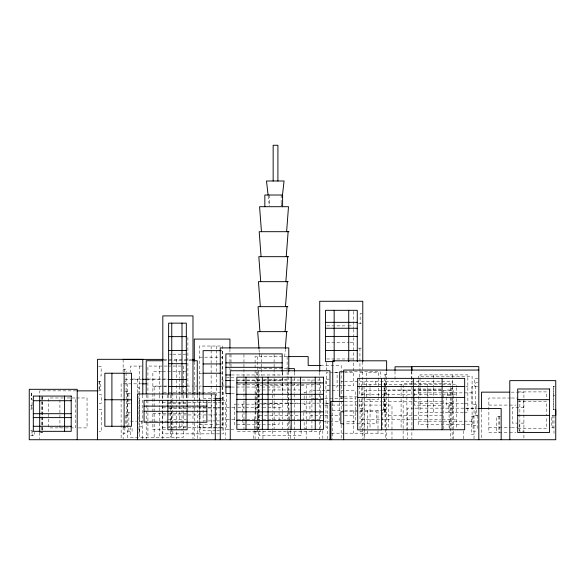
<?xml version="1.0" encoding="UTF-8"?>
<svg xmlns="http://www.w3.org/2000/svg" width="585" height="585" viewBox="0 0 585 585"><rect width="100%" height="100%" fill="white"/><g stroke="black" fill="none" stroke-linecap="round" stroke-linejoin="round"><path stroke-width="0.44" stroke-dasharray="2.92 2.19" d="M253.649 438.567L254.775 420.513M254.833 419.613L255.345 411.489M255.396 410.59L257.32 376.323M284.734 356.631L285.275 349.494M281.246 205.81L281.546 203.156M361.896 313.531L360.141 313.531L360.141 323.79M358.503 323.79L361.896 323.79M326.686 325.882L347.293 325.882M348.192 325.882L353.567 325.882M326.686 342.422L349.084 342.422M349.984 342.422L353.567 342.422M358.43 348.141L362.071 348.141M169.46 354.181L172.1 354.181M172.977 354.181L187.902 354.181M287.476 356.587L255.104 356.587L255.104 438.823M199.5 357.172L219.236 357.172M220.114 357.172L222.768 357.172M326.686 358.971L349.084 358.971M349.984 358.971L353.567 358.971M163.932 359.387L191.661 359.387M163.529 360.74L191.8 360.74M320.653 365.435L341.179 365.435L341.179 411.394M141.826 366.064L130.499 366.064L130.499 372.133M167.12 366.064L147.925 366.064L147.925 394.29M167.997 366.064L183.405 366.064L183.405 379.065M98.434 366.283L101.146 366.283L101.146 375.958L98.434 375.958M287.25 368.645L258.585 368.645L258.585 381.405M123.135 369.142L126.104 369.142L126.104 371.841M161.738 371.746L152.868 371.746L152.868 429.726L167.076 429.726M162.623 371.746L186.535 371.746M344.192 371.789L380.279 371.789L380.279 377.164M338.335 372.331L326.686 372.331L326.686 385.691L338.335 385.691M344.609 372.331L353.567 372.331M334.481 372.491L337.099 372.491L337.099 387.014L334.481 387.014M362.78 372.491L359.263 372.491L359.263 377.011M199.5 373.23L202.183 373.23M386.634 374.502L384.506 374.502L384.506 377.025M231.346 374.963L282.189 374.963M226.541 377.457L229.225 377.457M231.009 377.457L235.324 377.457M477.923 378.32L474.384 378.32L474.384 386.466M132.239 379.065L140.956 379.065M147.925 379.065L167.12 379.065M329.172 379.153L325.874 379.153L325.874 390.041L329.216 390.041M124.927 379.314L141.124 379.314M146.586 379.314L167.522 379.314M221.642 379.921L223.024 379.921L223.024 385.581L221.642 385.581M257.32 379.899L262.738 379.899M263.638 379.899L287.118 379.899L289.034 410.59M237.378 380.038L246.036 380.038M246.892 380.038L262.453 380.038M263.33 380.038L267.733 380.038M269.524 380.038L290.123 380.038M291.915 380.038L299.586 380.038M302.174 380.038L320.755 380.038L320.755 383.394M231.346 380.462L266.76 380.462M267.667 380.462L282.189 380.462M341.179 381.237L343.907 381.237M344.697 381.237L452.147 381.237L452.147 438.823M98.353 381.42L100.81 381.42L100.81 390.253L98.353 390.253M124.583 381.712L126.104 381.712M477.726 382.78L475.766 382.78L475.766 415.379M412.198 383.636L403.131 383.636L403.131 438.823M413.105 383.636L450.274 383.636L450.274 438.823M386.634 383.738L384.104 383.738L384.104 393.332M141.731 383.84L121.117 383.84L121.117 398.261M237.378 384.228L246.036 384.228M246.892 384.228L262.453 384.228M263.33 384.228L267.733 384.228M269.524 384.228L290.123 384.228M291.915 384.228L299.586 384.228M301.29 384.228L320.755 384.228L320.755 395.05M412.374 384.228L361.237 384.228L361.237 386.751M414.107 384.228L440.593 384.228M442.326 384.228L456.534 384.228L456.534 386.751M255.104 385.471L306.182 385.471L306.182 438.823M339.227 385.691L341.918 385.691M342.81 385.691L353.567 385.691L353.567 338.071M163.252 386.071L154.155 386.071L154.155 392.433M164.166 386.071L167.807 386.071M186.922 386.071L193.291 386.071M194.198 386.071L201.481 386.071M221.503 386.071L226.059 386.071M226.965 386.071L230.607 386.071M553.286 386.239L554.975 386.239M152.868 386.495L162.623 386.495M163.515 386.495L167.076 386.495M466.084 386.495L467.854 386.495M477.923 386.466L471.949 386.466L471.949 404.71L477.938 404.71M231.346 387.036L282.189 387.036M137.482 387.46L138.974 387.46L138.974 433.39M452.147 388.498L451.13 388.498L451.13 428.629M441.346 389.076L414.736 389.076L414.736 405.522L441.346 405.522M301.121 389.961L259.411 389.961L259.411 428.849M450.274 389.998L447.466 389.998L447.466 395.731M381.617 390.224L364.309 390.224L364.309 438.83M382.531 390.224L442.662 390.224M443.569 390.224L453.594 390.224L453.594 438.83M315.958 390.736L309.948 390.736L309.948 394.904M316.814 390.736L338.284 390.736M340.989 390.736L355.336 390.736L355.336 421.8L344.572 421.8M76.16 390.86L39.751 390.86L39.751 394.48M124.583 391.387L127.559 391.387L127.559 415.379L124.773 415.379M518.017 391.899L546.617 391.899L546.617 399.884M511.283 392.147L523.911 392.147L523.911 398.429M163.442 392.286L171.983 392.286M172.838 392.286L201.569 392.286M202.483 392.286L223.404 392.286L223.404 433.858L162.586 433.858L162.623 394.678M306.182 392.25L304.156 392.25L304.156 394.919M255.104 392.945L256.018 392.945L256.018 412.396M418.392 392.864L472.088 392.864M386.634 393.332L383.665 393.332L383.665 397.815M127.296 393.508L130.981 393.508M231.346 393.603L235.887 393.603M361.237 394.319L412.374 394.319M414.107 394.319L440.593 394.319M442.326 394.319L456.534 394.319M99.084 394.685L101.417 394.685L101.417 403.219L99.084 403.219M450.274 395.731L446.728 395.731L446.728 405.083L450.274 405.083M553.286 395.826L554.975 395.826M344.192 396.879L356.821 396.879M63.429 397.975L48.716 397.975L48.716 427.898L75.714 427.898L75.714 397.975L64.306 397.975M76.591 397.975L87.048 397.975L87.048 427.898L76.591 427.898M510.559 398.019L488.855 398.019L488.855 432.6L508.753 432.6M511.466 398.019L517.798 398.019M314.24 398.231L309.948 398.231L309.948 395.738M315.096 398.231L322.825 398.231M324.638 398.231L343.68 398.231M344.572 398.231L355.336 398.231M203.112 398.663L213.993 398.663M207.448 400.352L214.688 400.352M221.92 400.352L225.539 400.352L225.539 438.83M207.551 400.425L215.675 400.425M344.514 401.398L381.639 401.398M382.546 401.398L385.266 401.398L385.266 438.816M388.542 401.646L443.181 401.646M518.017 401.661L546.617 401.661L546.617 415.379M452.147 402.283L449.104 402.283L449.104 429.463M162.586 402.517L207.039 402.517M207.953 402.517L223.404 402.517M262.957 403.153L268.427 403.153M269.341 403.153L301.29 403.153M302.204 403.153L315.893 403.153M316.807 403.153L324.105 403.153M325.019 403.153L327.754 403.153L327.754 438.838M167.705 403.211L186.147 403.211M259.411 403.24L291.644 403.24M292.507 403.24L301.121 403.24M329.216 403.262L325.977 403.262L325.977 427.372L329.194 427.372M420.037 403.431L463.422 403.431M464.307 403.431L467.854 403.431M127.296 403.46L131.486 403.46M236.771 404.169L234.227 404.169L234.227 424.359L279.074 424.359L279.074 404.169L237.62 404.169M306.182 404.71L304.156 404.71L304.156 401.149M324.646 405.083L331.015 405.083M331.922 405.083L343.753 405.083M344.66 405.083L358.312 405.083M359.219 405.083L381.968 405.083M382.882 405.083L391.979 405.083L391.979 438.816M488.855 405.083L508.753 405.083M509.659 405.083L515.992 405.083M30.654 405.566L32.051 405.566M226.541 407.431L237.049 407.431M237.912 407.431L243.952 407.431M245.773 407.431L261.268 407.431M262.979 407.431L282.299 407.431M523.911 407.548L512.292 407.548L512.292 423.13L517.74 423.13M162.586 407.833L207.039 407.833M207.953 407.833L223.404 407.833M203.112 407.935L215.806 407.935M216.713 407.935L222.154 407.935M414.026 408.154L407.665 408.154L407.665 438.823M414.933 408.154L474.04 408.154L474.04 438.823M168.626 408.469L186.322 408.469M465.601 408.491L477.455 408.491M362.78 408.652L359.263 408.652L359.263 396.901M30.654 409.098L32.051 409.098L32.051 399.328L31.239 399.328L31.239 391.921L31.341 399.328M99.084 409.281L101.417 409.281L101.417 431.693L99.084 431.693M385.266 409.763L382.634 409.763L382.634 428.608M555.582 409.792L553.388 409.792L553.388 386.239M303.41 410.187L306.182 410.187M332.339 410.429L343.848 410.429M344.74 410.429L385.318 410.429M344.455 411.738L376.667 411.738L376.667 423.825L344.455 423.825M386.634 412.154L383.665 412.154L383.665 398.707M127.296 412.571L131.486 412.571M450.274 412.52L448.856 412.52L448.856 405.083M463.422 412.608L420.037 412.608L420.037 398.977M464.307 412.608L467.854 412.608L467.854 374.89L420.037 374.89L420.037 386.495M152.868 413.778L186.535 413.778M162.586 414.941L223.404 414.941M259.411 415.379L301.121 415.379M309.948 415.379L322.825 415.379M324.638 415.379L339.19 415.379M344.572 415.379L355.336 415.379M388.542 415.379L443.181 415.379M477.938 415.379L473.068 415.379L473.068 431.101L477.163 431.101M554.807 415.379L551.801 415.379L551.801 427.832L553.995 427.832M474.04 416.461L471.576 416.461L471.576 434.765L474.04 434.765M500.497 416.432L496.702 416.432L496.702 432.608M168.582 419.394L186.147 419.394M226.541 419.394L237.049 419.394M237.378 419.394L246.687 419.394M246.892 419.394L262.453 419.394M262.979 419.394L290.123 419.394M291.915 419.394L299.586 419.394M301.29 419.394L320.755 419.394L320.755 395.95M361.237 419.394L412.374 419.394M414.107 419.394L440.593 419.394M442.326 419.394L456.534 419.394M215.806 420.907L203.112 420.907L203.112 395.182M216.713 420.907L222.154 420.907M130.499 421.156L136.597 421.156M139.215 421.156L183.405 421.156M418.392 421.156L472.088 421.156M322.825 421.8L329.187 421.8M330.101 421.8L339.19 421.8L339.19 398.231M523.911 423.13L519.553 423.13L519.553 431.13L523.911 431.13M199.5 424.359L213.861 424.359M216.589 424.359L222.768 424.359M473.068 425.295L477.163 425.295M168.626 426.282L186.322 426.282M123.135 427.372L126.411 427.372M162.586 427.372L223.404 427.372M488.855 427.372L510.559 427.372M511.466 427.372L517.798 427.372M215.675 427.92L199.5 427.92L199.5 421.705M219.236 427.92L216.589 427.92L216.589 401.31M220.114 427.92L222.768 427.92L222.768 346.027L199.5 346.027L199.5 404.857M306.182 428.359L304.156 428.359L304.156 422.056M518.017 428.71L546.617 428.71L546.617 417.156M229.225 429.763L226.541 429.763L226.541 394.714M231.009 429.763L235.324 429.763M215.806 430.282L203.112 430.282L203.112 421.756M216.713 430.282L222.154 430.282L222.154 350.649M30.72 430.655L32.19 430.655L32.19 435.788M362.78 431.452L360.046 431.452L360.046 408.652M237.378 431.569L320.755 431.569L320.755 428.966M127.296 431.635L132.093 431.635L132.093 427.094M255.104 431.847L257.363 431.847M39.751 432.651L42.559 432.651L42.559 396.184M509.659 432.6L515.992 432.6M331.454 433.185L343.848 433.185M344.74 433.185L385.318 433.185M123.135 433.785L124.854 433.785L124.854 427.372M30.72 435.788L34.347 435.788L34.347 432.366M138.338 437.317L130.499 437.317L130.499 427.445M268.208 196.063L269.319 205.81M259.038 349.494L259.243 352.17M259.309 353.062L259.579 356.631M289.092 411.489L289.597 419.613M289.655 420.513L290.782 438.567M553.995 415.379L553.995 433.346M553.417 386.239L553.417 409.792M552.847 415.379L552.847 427.832M523.911 399.328L523.911 438.83M523.297 400.747L523.297 407.548M519.853 399.05L519.853 431.13M499.173 416.432L499.173 432.608M498.903 416.432L498.903 432.608M481.528 409.2L481.528 438.83M477.184 415.379L477.184 429.478M476.205 404.71L476.205 415.379M463.781 430.801L463.781 438.838M456.534 387.592L456.534 397.902M456.534 398.794L456.534 428.907M452.797 374.89L452.797 386.495M452.797 387.387L452.797 398.085M452.797 398.977L452.797 412.608M449.88 421.156L449.88 429.463M443.181 428.849L443.181 389.983L388.542 389.983L388.542 428.849M433.405 374.89L433.405 386.495M433.405 387.387L433.405 398.085M433.405 398.977L433.405 412.608M427.884 389.983L427.884 430.64M427.569 384.228L427.569 386.751M427.569 387.592L427.569 397.902M427.569 398.794L427.569 428.907M420.037 387.387L420.037 398.085M418.392 378.824L418.392 376.192L472.088 376.192L472.088 424.688L418.392 424.688L418.392 387.599M418.392 379.702L418.392 386.722M411.869 371.19L411.869 438.816M411.738 371.299L411.738 381.237M406.897 389.983L406.897 396.264M406.897 397.164L406.897 430.64M401.091 384.228L401.091 386.751M401.091 387.592L401.091 397.902M401.091 398.794L401.091 428.907M395.021 371.299L395.021 381.237M386.634 371.694L386.634 396.184M386.634 396.915L386.634 438.823M385.354 374.502L385.354 393.332M385.01 384.228L385.01 386.751M385.01 387.592L385.01 397.902M385.01 398.794L385.01 428.907M384.915 393.332L384.915 412.154M384.542 377.866L384.542 397.815M384.542 398.707L384.542 412.154M377.99 410.429L377.99 433.185M375.841 381.237L375.841 385.595M370.034 384.228L370.034 386.751M370.034 387.592L370.034 397.902M370.034 398.794L370.034 428.907M367.76 410.429L367.76 433.185M366.693 386.02L366.693 372.565L378.612 372.565L378.612 399.482L366.693 399.482L366.693 387.818M364.045 381.237L364.045 439.73M362.78 361.669L362.78 438.816M361.237 387.592L361.237 397.902M361.237 398.794L361.237 428.907M359.943 348.141L359.943 370.685M359.263 377.917L359.263 385.149M359.263 386.049L359.263 395.994M353.698 410.429L353.698 433.185M353.567 311.395L353.567 328.492M353.567 329.362L353.567 337.201M341.157 424.995L341.179 438.823M332.741 402.538L332.741 438.823M326.686 362.532L326.686 371.438M326.108 390.041L326.108 403.262M322.825 430.611L322.825 438.816M320.755 420.264L320.755 428.096M319.724 372.323L319.724 381.427M319.724 382.341L319.724 393.274M319.724 394.18L319.724 410.582M319.724 411.489L319.724 438.816M311.922 380.038L311.922 383.394M311.922 384.228L311.922 393.244M311.922 394.151L311.922 419.394M311.922 420.264L311.922 428.096M311.922 428.966L311.922 431.569M309.948 400.944L309.948 419.394M304.156 395.811L304.156 400.257M303.82 412.717L303.82 419.467M301.121 430.64L301.121 435.781L259.411 435.781L259.411 430.64M294.416 372.287L294.416 381.405M294.416 382.312L294.416 393.252M294.416 394.158L294.416 410.568M294.416 411.474L294.416 438.816M288.778 371.775L288.778 381.625M288.778 382.451L288.778 410.699M288.778 411.547L288.778 438.816M287.337 389.961L287.337 411.116M287.337 412.871L287.337 428.849M287.337 430.64L287.337 435.781M287.118 356.631L287.118 375.424M287.118 376.323L287.118 379.899M282.299 372.118L282.299 398.348M282.299 399.255L282.299 410.853M282.299 411.701L282.299 419.394M282.299 421.99L282.299 428.9M282.189 372.418L282.189 377.318M282.189 378.107L282.189 393.603M281.144 195.017L281.144 205.803M274.109 354.422L274.109 362.32M274.109 364.104L274.109 375.68M274.109 378.363L274.109 400.162M274.109 401.076L274.109 410.853M274.109 411.701L274.109 419.394M274.109 421.99L274.109 428.9M272.442 389.961L272.442 411.116M272.442 412.871L272.442 428.849M272.442 430.64L272.442 435.781M269.422 195.017L269.422 205.803M262.957 430.809L262.957 438.838M261.268 354.422L261.268 362.32M261.268 364.104L261.268 375.68M258.585 382.312L258.585 393.252M258.585 394.158L258.585 410.568M258.585 411.474L258.585 438.816M258.409 384.308L258.409 393.296M258.409 394.195L258.409 419.357M258.212 422.026L258.212 429.836M258.007 384.308L258.007 419.357M257.363 413.273L257.363 419.408M257.363 422.048L257.363 430.063M257.32 356.631L257.32 375.424M257.166 380.038L257.166 383.394M257.166 384.228L257.166 395.05M257.166 395.95L257.166 419.394M257.166 420.264L257.166 428.096M257.166 428.966L257.166 431.569M256.281 371.841L256.281 382.51M256.186 421.156L256.186 431.847M243.952 354.422L243.952 362.32M243.952 364.104L243.952 377.457M243.952 378.363L243.952 400.162M243.952 401.076L243.952 410.853M243.952 411.701L243.952 419.394M243.952 421.99L243.952 428.9M242.702 404.169L242.702 424.359M231.009 354.422L231.009 362.32M231.009 364.104L231.009 370.334M229.934 349.07L229.934 361.757M229.934 362.663L229.934 369.917M216.589 346.027L216.589 349.457M216.589 350.313L216.589 362.524M216.589 363.417L216.589 372.338M216.589 374.137L216.589 386.831M216.589 387.738L216.589 399.518M211.595 394.846L211.595 433.858M211.134 346.027L211.134 349.457M211.134 350.313L211.134 364.309M211.134 365.201L211.134 385.018M211.134 385.924L211.134 392.264M211.134 393.171L211.134 427.92M200.07 399.409L200.07 404.783M200.07 405.676L200.07 410.158M200.07 411.058L200.07 420.907M200.07 421.807L200.07 438.83M199.741 393.135L199.741 433.858M199.5 405.741L199.5 410.18M199.5 411.065L199.5 420.812M197.269 395.241L197.269 398.875M197.269 399.782L197.269 438.816M194.278 361.757L194.278 438.823M192.984 394.904L192.984 399.445M192.984 400.352L192.984 404.827M192.984 405.719L192.984 420.937M192.984 421.829L192.984 438.83M187.902 337.435L187.902 394.129M187.902 395.036L187.902 399.577M186.535 394.678L186.535 399.226M186.322 395.087L186.322 399.387M183.405 379.957L183.405 437.317L139.215 437.317L139.215 393.391M182.008 395.087L182.008 422.721M182.008 423.613L182.008 430.428M179.551 371.746L179.551 377.822M179.551 378.685L179.551 385.625M179.551 386.495L179.551 404.681M179.551 405.595L179.551 410.143M179.551 411.05L179.551 422.641M179.551 423.525L179.551 428.842M176.626 359.387L176.626 378.407M176.626 380.213L176.626 399.153M176.626 400.052L176.626 409.968M176.626 410.875L176.626 420.791M176.626 421.69L176.626 438.823M172.838 393.135L172.838 399.102M172.838 399.957L172.838 421.156M172.838 422.048L172.838 429.807M172.838 430.611L172.838 433.858M171.756 395.087L171.756 399.387M171.756 401.2L171.756 430.428M171.537 399.409L171.537 404.783M171.537 405.676L171.537 410.158M171.537 411.058L171.537 420.907M171.537 421.807L171.537 428.081M171.537 428.973L171.537 438.83M170.615 395.182L170.615 406.831M170.615 407.723L170.615 421.156M170.615 422.955L170.615 430.136M170.615 431.035L170.615 437.317M168.626 395.087L168.626 399.387M167.705 395.036L167.705 399.577M162.82 395.109L162.82 438.816M159.274 366.064L159.274 394.29M159.274 395.182L159.274 406.831M159.274 407.723L159.274 437.317M154.155 393.347L154.155 438.816M147.925 395.182L147.925 406.831M147.925 407.723L147.925 421.156M147.925 422.955L147.925 437.317M146.206 394.656L146.206 399.16M146.206 400.067L146.206 409.983M146.206 410.882L146.206 420.798M146.206 421.697L146.206 438.823M142.784 394.955L142.784 438.816M141.329 421.141L141.329 426.845L139.267 426.845L139.267 432.666M139.705 399.979L139.705 421.141M139.215 366.064L139.215 392.498M137.482 379.314L137.482 392.842M128.883 393.508L128.883 403.46M128.883 412.571L128.883 431.635M127.296 383.84L127.296 438.823M126.748 391.387L126.748 400.272M126.748 401.164L126.748 415.379M126.411 415.379L126.411 426.516M126.104 372.74L126.104 391.387M125.797 415.379L125.797 424.805M124.583 369.142L124.583 371.841M123.135 359.387L123.135 372.17M123.135 426.948L123.135 438.823M121.117 399.16L121.117 438.823M99.589 381.42L99.589 390.253M99.084 381.42L99.084 390.253M59.919 399.789L59.919 427.898M42.047 396.184L42.047 432.651M41.915 397.098L41.915 400.74M41.915 401.654L41.915 426.275M41.915 427.182L41.915 432.651M39.751 432.49L39.751 438.823M31.985 430.655L31.985 435.788M31.51 405.566L31.51 409.098"/><path stroke-width="0.88" d="M286.613 231.689L288.5 206.702L259.572 206.702L261.458 231.689M286.24 256.676L288.127 231.689M285.86 281.663L287.747 256.676M285.487 306.657L287.374 281.663M285.114 331.644L287.001 306.657M285.341 348.601L286.621 331.644M282.255 196.955L284.069 180.999L266.497 180.999L268.113 195.178M288.99 231.689L259.192 231.689L261.078 256.676M288.617 256.676L258.819 256.676L260.705 281.663M288.244 281.663L258.446 281.663L260.332 306.657M287.864 306.657L258.065 306.657L259.952 331.644M325.56 322.335L357.267 322.335M325.56 328.258L357.267 328.258M287.491 331.644L257.692 331.644L258.972 348.601M325.56 336.419L357.267 336.419M168.626 336.631L186.322 336.631M168.626 350.51L186.322 350.51M325.56 350.51L357.267 350.51M221.247 350.649L203.112 350.649L203.112 394.319M288.376 356.587L308.163 356.587L308.163 365.435L320.653 365.435M123.135 359.387L163.288 359.387M192.494 359.387L194.315 359.387M162.623 360.74L146.206 360.74L146.206 393.756M192.706 360.74L197.269 360.74L197.269 394.334M333.304 361.618L325.56 361.618L325.56 310.313L357.267 310.313L357.267 361.618M225.898 362.846L282.189 362.846M168.626 363.687L186.322 363.687M203.112 363.943L221.247 363.943M225.898 367.314L282.189 367.314M289.041 368.645L294.416 368.645L294.416 371.38M478.808 370.064L343.658 370.064L343.658 439.73M343.293 371.789L339.68 371.789L339.68 396.879L343.293 396.879M203.112 373.23L221.247 373.23M225.898 374.963L230.439 374.963M142.038 379.314L146.586 379.314M168.626 379.49L186.322 379.49M225.898 380.462L230.439 380.462M236.852 382.89L323.468 382.89M142.608 383.84L146.206 383.84M168.626 386.495L186.322 386.495M203.112 386.495L221.247 386.495M357.684 386.553L464.666 386.553M225.898 387.036L230.439 387.036M77.074 390.86L98.002 390.86M509.484 392.147L481.528 392.147L481.528 408.308M230.439 393.603L225.898 393.603L225.898 353.896L282.189 353.896L282.189 371.563M236.852 394.312L323.468 394.312M357.684 397.412L464.666 397.412M214.9 398.663L221.247 398.663M236.852 399.372L323.468 399.372M517.703 399.65L549.476 399.65M104.854 399.76L131.464 399.76M214.688 400.352L221.013 400.352M33.316 400.718L71.202 400.718M343.607 401.398L330.927 401.398L330.927 439.73M144.064 406.129L206.871 406.129M478.369 408.491L501.162 408.491L501.162 439.73M555.75 409.792L555.75 415.379M144.064 411.292L206.871 411.292M343.556 411.738L340.872 411.738L340.872 423.825L343.556 423.825M236.852 411.84L323.468 411.84M33.316 413.697L71.202 413.697M517.703 415.379L549.476 415.379M33.316 417.61L71.202 417.61M236.852 420.6L323.468 420.6M33.316 426.282L71.202 426.282M381.559 429.734L464.666 429.734L464.666 378.371L357.684 378.371L357.684 429.865L381.559 429.865L381.559 378.371M509.791 439.73L509.791 380.63L555.75 380.63L555.75 439.73L29.25 439.73L29.25 389.31L77.205 389.31L77.205 439.73M478.808 439.73L478.808 366.619L411.869 366.619L411.869 370.276M442.099 378.371L442.099 429.734M413.332 378.371L413.332 429.734M411.738 370.4L411.738 366.788L395.021 366.788L395.021 370.4M386.634 370.788L386.634 360.806L332.741 360.806L332.741 401.632M362.78 361.669L362.78 301.275L319.724 301.275L319.724 371.409M348.733 310.313L348.733 361.618M334.159 310.313L334.159 361.618M329.998 439.73L329.998 370.773L230.241 370.773L230.241 439.73M315.264 377.186L315.264 429.361M300.566 377.186L300.566 429.361M291.176 377.186L291.176 429.361M288.778 371.548L288.778 347.907L220.26 347.907L220.26 439.73M282.606 206.702L282.606 195.017L264.837 195.017L264.837 206.702M277.912 180.999L277.912 145.27L273.151 145.27L273.151 180.999M268.069 377.186L268.069 429.361M262.351 377.186L262.351 429.361M246 377.186L246 429.361M229.934 348.163L229.934 339.095L194.278 339.095L194.315 361.216M215.287 439.73L215.287 393.968L137.475 393.968L137.475 439.73M192.984 393.997L192.984 315.893L162.82 315.893L162.82 394.202M187.127 400.337L187.127 429.778L167.844 429.778L167.844 400.337M186.322 394.231L186.322 323.147L168.626 323.147L168.626 394.231M182.008 323.147L182.008 394.231M171.756 323.147L171.756 394.231M142.784 394.041L142.784 359.322L97.534 359.322L97.534 439.73M124.122 373.23L124.122 426.282M111.903 373.23L111.903 426.282M64.584 396.074L64.584 431.328M39.7 396.074L39.7 431.328M131.464 373.23L104.854 373.23L104.854 426.282L131.464 426.282L131.464 373.23M323.468 377.186L236.852 377.186L236.852 429.361L323.468 429.361L323.468 377.186M549.476 388.988L517.703 388.988L517.703 432.52L549.476 432.52L549.476 388.988M71.202 396.074L33.316 396.074L33.316 431.328L71.202 431.328L71.202 396.074M206.871 400.337L144.064 400.337L144.064 422.253L206.871 422.253L206.871 400.337"/></g></svg>
